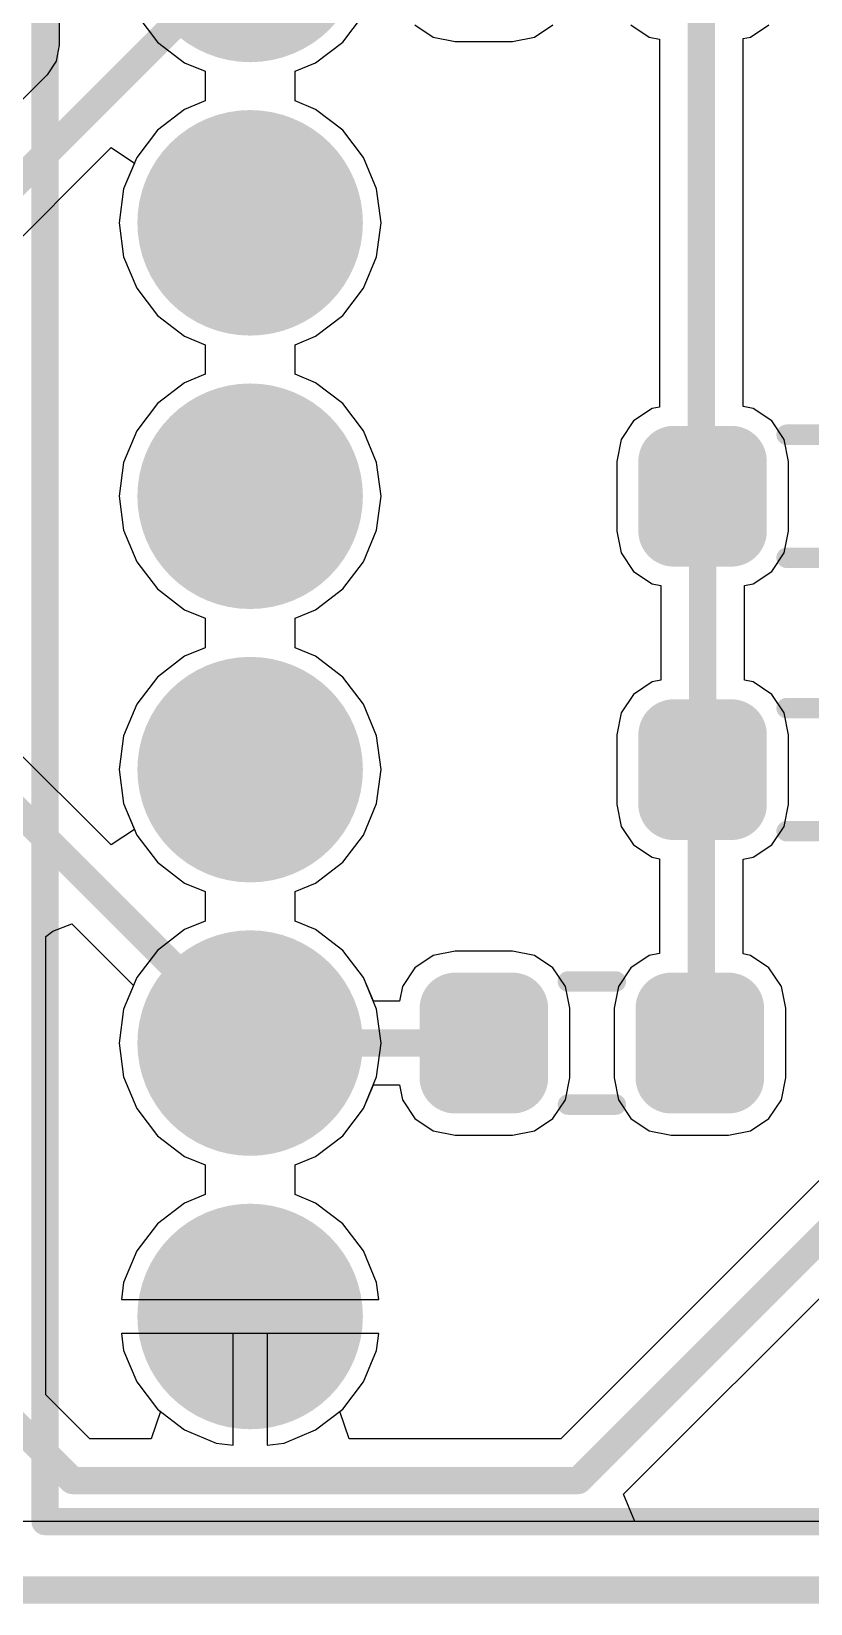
# Model space of a CAD drawing. Header units: millimetres. Extents: x -0.1 to 50.1, y -0.1 to 30.4.
# Drawn here: x 23.4 to 29.1, y -0.1 to 11.4 of the extents above; entities that cross this region are included whole.
import ezdxf

# ---------------------------------------------------------------- set-up
doc = ezdxf.new("R2010")
doc.units = ezdxf.units.MM
for name, color, linetype in [('BottomLayer', 5, 'Continuous'), ('BottomSolder', 6, 'Continuous'), ('Mechanical1', 6, 'Continuous'), ('MultiLayer', 9, 'Continuous'), ('TopLayer', 1, 'Continuous'), ('TopOverlay', 2, 'Continuous'), ('TopSolder', 216, 'Continuous')]:
    doc.layers.add(name, color=color, linetype=linetype)

msp = doc.modelspace()

# ---------------------------------------------------------------- linework, layer by layer
at = {"layer": 'BottomLayer'}
for p, q in [((23.60587608, 11.30001296), (23.60587608, 14.37329866)), ((24.17017772, 11.52090406), (24.32245326, 11.3224564)), ((25.67754326, 11.3224564), (25.8298188, 11.52090406)), ((23.5825919, 11.1829469), (23.60587862, 11.30000026)), ((23.60587862, 11.30000026), (23.60587608, 11.30001296)), ((24.32245326, 11.3224564), (24.52090092, 11.17018086)), ((25.4790956, 11.17018086), (25.67754326, 11.3224564)), ((23.51628774, 11.08371164), (23.5825919, 11.1829469)), ((24.52090092, 11.17018086), (24.67043834, 11.10824042)), ((25.32955818, 11.10824042), (25.4790956, 11.17018086)), ((21.01628766, 8.58371156), (23.51628012, 11.08370656)), ((23.51628012, 11.08370656), (23.51628774, 11.08371164)), ((24.67043834, 11.10824042), (24.67043834, 10.8917613)), ((25.32955818, 10.8917613), (25.32955818, 11.10824042)), ((24.52090092, 10.82982086), (24.32245326, 10.67754532)), ((24.67043834, 10.8917613), (24.52090092, 10.82982086)), ((25.4790956, 10.82982086), (25.32955818, 10.8917613)), ((25.67754326, 10.67754532), (25.4790956, 10.82982086)), ((24.32245326, 10.67754532), (24.17017772, 10.47909766)), ((25.8298188, 10.47909766), (25.67754326, 10.67754532)), ((24.17017772, 10.47909766), (24.07445274, 10.2479983)), ((25.92554378, 10.2479983), (25.8298188, 10.47909766)), ((24.07445274, 10.2479983), (24.04180358, 10.00000032)), ((25.95819294, 10.00000032), (25.92554378, 10.2479983)), ((24.04180358, 10.00000032), (24.07445274, 9.752002339999999)), ((25.92554378, 9.752002339999999), (25.95819294, 10.00000032)), ((24.07445274, 9.752002339999999), (24.17017772, 9.52090298)), ((25.8298188, 9.52090298), (25.92554378, 9.752002339999999)), ((24.17017772, 9.52090298), (24.32245326, 9.32245532)), ((25.67754326, 9.32245532), (25.8298188, 9.52090298)), ((24.32245326, 9.32245532), (24.52090092, 9.17017978)), ((25.4790956, 9.17017978), (25.67754326, 9.32245532)), ((24.52090092, 9.17017978), (24.67043834, 9.10823934)), ((24.67043834, 9.10823934), (24.67043834, 8.89176022)), ((25.32955818, 9.10823934), (25.4790956, 9.17017978)), ((25.32955818, 8.89176022), (25.32955818, 9.10823934)), ((24.67043834, 8.89176022), (24.52090092, 8.82981978)), ((25.4790956, 8.82981978), (25.32955818, 8.89176022)), ((24.52090092, 8.82981978), (24.32245326, 8.67754424)), ((25.67754326, 8.67754424), (25.4790956, 8.82981978)), ((24.32245326, 8.67754424), (24.17017772, 8.47909658)), ((25.8298188, 8.47909658), (25.67754326, 8.67754424)), ((24.17017772, 8.47909658), (24.07445274, 8.24799722)), ((25.92554378, 8.24799722), (25.8298188, 8.47909658)), ((24.07445274, 8.24799722), (24.04180358, 7.999999239999999)), ((25.95819294, 7.999999239999999), (25.92554378, 8.24799722)), ((24.04180358, 7.999999239999999), (24.07445274, 7.752001259999999)), ((25.92554378, 7.752001259999999), (25.95819294, 7.999999239999999)), ((24.07445274, 7.752001259999999), (24.17017772, 7.520901899999999)), ((25.8298188, 7.520901899999999), (25.92554378, 7.752001259999999)), ((24.17017772, 7.520901899999999), (24.32245326, 7.322454239999999)), ((25.67754326, 7.322454239999999), (25.8298188, 7.520901899999999)), ((24.32245326, 7.322454239999999), (24.52090092, 7.170178699999999)), ((25.4790956, 7.170178699999999), (25.67754326, 7.322454239999999)), ((24.52090092, 7.170178699999999), (24.67043834, 7.108238259999999)), ((25.32955818, 7.108238259999999), (25.4790956, 7.170178699999999)), ((24.67043834, 7.108238259999999), (24.67043834, 6.89175914)), ((25.32955818, 6.89175914), (25.32955818, 7.108238259999999)), ((24.52090092, 6.829818699999999), (24.32245326, 6.67754316)), ((24.67043834, 6.89175914), (24.52090092, 6.829818699999999)), ((25.4790956, 6.829818699999999), (25.32955818, 6.89175914)), ((25.67754326, 6.67754316), (25.4790956, 6.829818699999999)), ((24.32245326, 6.67754316), (24.17017772, 6.4790955)), ((25.8298188, 6.4790955), (25.67754326, 6.67754316)), ((24.17017772, 6.4790955), (24.07445274, 6.24799614)), ((25.92554378, 6.24799614), (25.8298188, 6.4790955)), ((24.07445274, 6.24799614), (24.04180358, 5.99999816)), ((25.95819294, 5.99999816), (25.92554378, 6.24799614)), ((24.04180358, 5.99999816), (24.07445274, 5.75200018)), ((25.92554378, 5.75200018), (25.95819294, 5.99999816)), ((24.07445274, 5.75200018), (24.17017772, 5.52090082)), ((25.8298188, 5.52090082), (25.92554378, 5.75200018)), ((24.17017772, 5.52090082), (24.32245326, 5.322453159999999)), ((25.67754326, 5.322453159999999), (25.8298188, 5.52090082)), ((24.32245326, 5.322453159999999), (24.52090092, 5.17017762)), ((25.4790956, 5.17017762), (25.67754326, 5.322453159999999)), ((24.52090092, 5.17017762), (24.67043834, 5.10823718)), ((24.67043834, 5.10823718), (24.67043834, 4.89175806)), ((25.32955818, 5.10823718), (25.4790956, 5.17017762)), ((25.32955818, 4.89175806), (25.32955818, 5.10823718)), ((24.67043834, 4.89175806), (24.52090092, 4.829817619999999)), ((25.4790956, 4.829817619999999), (25.32955818, 4.89175806)), ((24.52090092, 4.829817619999999), (24.32245326, 4.677542079999999)), ((25.67754326, 4.677542079999999), (25.4790956, 4.829817619999999)), ((24.32245326, 4.677542079999999), (24.17017772, 4.47909442)), ((25.8298188, 4.47909442), (25.67754326, 4.677542079999999)), ((24.17017772, 4.47909442), (24.07445274, 4.24799506)), ((25.92554378, 4.24799506), (25.8298188, 4.47909442)), ((24.07445274, 4.24799506), (24.04180358, 3.99999708)), ((25.95819294, 3.99999708), (25.92554378, 4.24799506)), ((24.04180358, 3.99999708), (24.07445274, 3.7519991)), ((25.92554378, 3.7519991), (25.95819294, 3.99999708)), ((24.07445274, 3.7519991), (24.17017772, 3.52089974)), ((25.8298188, 3.52089974), (25.92554378, 3.7519991)), ((24.17017772, 3.52089974), (24.32245326, 3.32245208)), ((25.67754326, 3.32245208), (25.8298188, 3.52089974)), ((24.32245326, 3.32245208), (24.52090092, 3.170176539999999)), ((25.4790956, 3.170176539999999), (25.67754326, 3.32245208)), ((24.52090092, 3.170176539999999), (24.67043834, 3.1082361)), ((24.67043834, 3.1082361), (24.67043834, 2.89175698)), ((25.32955818, 3.1082361), (25.4790956, 3.170176539999999)), ((25.32955818, 2.89175698), (25.32955818, 3.1082361)), ((24.67043834, 2.89175698), (24.52090092, 2.82981654)), ((25.4790956, 2.82981654), (25.32955818, 2.89175698)), ((24.52090092, 2.82981654), (24.32245326, 2.677541)), ((25.67754326, 2.677541), (25.4790956, 2.82981654)), ((24.32245326, 2.677541), (24.17017772, 2.47909334)), ((25.8298188, 2.47909334), (25.67754326, 2.677541)), ((24.17017772, 2.47909334), (24.07445274, 2.24799398)), ((25.92554378, 2.24799398), (25.8298188, 2.47909334)), ((24.07445274, 2.24799398), (24.05826024, 2.12499448)), ((25.94173628, 2.12499448), (25.92554378, 2.24799398)), ((24.05826024, 2.12499448), (25.94173628, 2.12499448)), ((24.87499978, 1.87499752), (24.05826024, 1.87499752)), ((24.05826024, 1.87499752), (24.07445274, 1.75199802)), ((24.87499978, 1.05825798), (24.87499978, 1.87499752)), ((25.94173628, 1.87499752), (25.12499674, 1.87499752)), ((25.12499674, 1.87499752), (25.12499674, 1.05825798)), ((25.92554378, 1.75199802), (25.94173628, 1.87499752)), ((24.07445274, 1.75199802), (24.17017772, 1.52089866)), ((25.8298188, 1.52089866), (25.92554378, 1.75199802)), ((24.17017772, 1.52089866), (24.32245326, 1.322451)), ((25.67754326, 1.322451), (25.8298188, 1.52089866)), ((24.32245326, 1.322451), (24.52090092, 1.17017546)), ((25.4790956, 1.17017546), (25.67754326, 1.322451)), ((24.52090092, 1.17017546), (24.75200028, 1.07445048)), ((25.24799624, 1.07445048), (25.4790956, 1.17017546)), ((24.75200028, 1.07445048), (24.87499978, 1.05825798)), ((25.12499674, 1.05825798), (25.24799624, 1.07445048)), ((49.50000006, 0.499999), (0.499999, 0.499999))]:
    msp.add_line(p, q, dxfattribs=at)
at = {"layer": 'BottomLayer', "const_width": 0.7499985}
for points in [[(24.62499774, 12.0000014, 1), (25.37499878, 12.0000014, 1)], [(24.62499774, 10.00000032, 1), (25.37499878, 10.00000032, 1)], [(24.62499774, 7.999999239999999, 1), (25.37499878, 7.999999239999999, 1)], [(24.62499774, 5.99999816, 1), (25.37499878, 5.99999816, 1)], [(24.62499774, 3.99999708, 1), (25.37499878, 3.99999708, 1)], [(24.62499774, 1.999996, 1), (25.37499878, 1.999996, 1)]]:
    msp.add_lwpolyline(points, format="xyb", close=True, dxfattribs=at)
at = {"layer": 'BottomSolder', "const_width": 0.8249996199999998}
for points in [[(24.58749718, 12.0000014, 1), (25.41249934, 12.0000014, 1)], [(24.58749718, 10.00000032, 1), (25.41249934, 10.00000032, 1)], [(24.58749718, 7.999999239999999, 1), (25.41249934, 7.999999239999999, 1)], [(24.58749718, 5.99999816, 1), (25.41249934, 5.99999816, 1)], [(24.58749718, 3.99999708, 1), (25.41249934, 3.99999708, 1)], [(24.58749718, 1.999996, 1), (25.41249934, 1.999996, 1)]]:
    msp.add_lwpolyline(points, format="xyb", close=True, dxfattribs=at)
at = {"layer": 'Mechanical1', "const_width": 0.1999996}
msp.add_lwpolyline([(0, 0), (49.99999905999999, 0)], dxfattribs=at)
at = {"layer": 'MultiLayer', "const_width": 0.7499985}
for points in [[(24.62499774, 12.0000014, 1), (25.37499878, 12.0000014, 1)], [(24.62499774, 10.00000032, 1), (25.37499878, 10.00000032, 1)], [(24.62499774, 7.999999239999999, 1), (25.37499878, 7.999999239999999, 1)], [(24.62499774, 5.99999816, 1), (25.37499878, 5.99999816, 1)], [(24.62499774, 3.99999708, 1), (25.37499878, 3.99999708, 1)], [(24.62499774, 1.999996, 1), (25.37499878, 1.999996, 1)]]:
    msp.add_lwpolyline(points, format="xyb", close=True, dxfattribs=at)
at = {"layer": 'TopLayer'}
for p, q in [((25.67754326, 11.3224564), (25.8298188, 11.52090406)), ((26.20440784, 11.4494056), (26.34002606, 11.35878856)), ((27.07997378, 11.35878856), (27.215592, 11.4494056)), ((27.78440976, 11.4494056), (27.92002798, 11.35878856)), ((28.6599757, 11.35878856), (28.79559392, 11.4494056)), ((25.4790956, 11.17018086), (25.67754326, 11.3224564)), ((26.34002606, 11.35878856), (26.50000034, 11.32696744)), ((26.50000034, 11.32696744), (26.9199995, 11.32696744)), ((26.9199995, 11.32696744), (27.07997378, 11.35878856)), ((27.92002798, 11.35878856), (27.99412232, 11.34404894)), ((27.99412232, 11.34404894), (27.99412232, 8.65196898)), ((28.60587624, 11.34802658), (28.6599757, 11.35878856)), ((28.60587624, 8.65594916), (28.60587624, 11.34802658)), ((25.32955818, 11.10824042), (25.4790956, 11.17018086)), ((25.32955818, 10.8917613), (25.32955818, 11.10824042)), ((25.4790956, 10.82982086), (25.32955818, 10.8917613)), ((25.67754326, 10.67754532), (25.4790956, 10.82982086)), ((25.8298188, 10.47909766), (25.67754326, 10.67754532)), ((22.01628566, 8.58371156), (23.9834166, 10.5508425)), ((23.9834166, 10.5508425), (24.15296922, 10.43755088)), ((25.92554378, 10.2479983), (25.8298188, 10.47909766)), ((24.15296922, 10.43755088), (24.07445274, 10.2479983)), ((24.07445274, 10.2479983), (24.04180358, 10.00000032)), ((25.95819294, 10.00000032), (25.92554378, 10.2479983)), ((24.04180358, 10.00000032), (24.07445274, 9.752002339999999)), ((25.92554378, 9.752002339999999), (25.95819294, 10.00000032)), ((24.07445274, 9.752002339999999), (24.17017772, 9.52090298)), ((25.8298188, 9.52090298), (25.92554378, 9.752002339999999)), ((24.17017772, 9.52090298), (24.32245326, 9.32245532)), ((25.67754326, 9.32245532), (25.8298188, 9.52090298)), ((24.32245326, 9.32245532), (24.52090092, 9.17017978)), ((25.4790956, 9.17017978), (25.67754326, 9.32245532)), ((24.52090092, 9.17017978), (24.67043834, 9.10823934)), ((24.67043834, 9.10823934), (24.67043834, 8.89176022)), ((25.32955818, 9.10823934), (25.4790956, 9.17017978)), ((25.32955818, 8.89176022), (25.32955818, 9.10823934)), ((24.67043834, 8.89176022), (24.52090092, 8.82981978)), ((25.4790956, 8.82981978), (25.32955818, 8.89176022)), ((24.52090092, 8.82981978), (24.32245326, 8.67754424)), ((25.67754326, 8.67754424), (25.4790956, 8.82981978)), ((24.32245326, 8.67754424), (24.17017772, 8.47909658)), ((25.8298188, 8.47909658), (25.67754326, 8.67754424)), ((27.9400254, 8.641209539999998), (27.80440718, 8.550592499999999)), ((27.99412232, 8.65196898), (27.9400254, 8.641209539999998)), ((28.67997312, 8.641209539999998), (28.60587624, 8.65594916)), ((28.81559134, 8.550592499999999), (28.67997312, 8.641209539999998)), ((27.80440718, 8.550592499999999), (27.71379014, 8.41497428)), ((28.90620838, 8.41497428), (28.81559134, 8.550592499999999)), ((24.17017772, 8.47909658), (24.07445274, 8.24799722)), ((25.92554378, 8.24799722), (25.8298188, 8.47909658)), ((27.71379014, 8.41497428), (27.68196902, 8.254999999999999)), ((28.9380295, 8.254999999999999), (28.90620838, 8.41497428)), ((24.07445274, 8.24799722), (24.04180358, 7.999999239999999)), ((25.95819294, 7.999999239999999), (25.92554378, 8.24799722)), ((27.68196902, 8.254999999999999), (27.68196902, 7.74499848)), ((28.9380295, 7.74499848), (28.9380295, 8.254999999999999)), ((24.04180358, 7.999999239999999), (24.07445274, 7.752001259999999)), ((25.92554378, 7.752001259999999), (25.95819294, 7.999999239999999)), ((24.07445274, 7.752001259999999), (24.17017772, 7.520901899999999)), ((25.8298188, 7.520901899999999), (25.92554378, 7.752001259999999)), ((27.68196902, 7.74499848), (27.71379014, 7.5850242)), ((28.90620838, 7.5850242), (28.9380295, 7.74499848)), ((24.17017772, 7.520901899999999), (24.32245326, 7.322454239999999)), ((25.67754326, 7.322454239999999), (25.8298188, 7.520901899999999)), ((27.71379014, 7.5850242), (27.80440718, 7.449405979999999)), ((28.81559134, 7.449405979999999), (28.90620838, 7.5850242)), ((27.80440718, 7.449405979999999), (27.9400254, 7.358788939999999)), ((28.67997312, 7.358788939999999), (28.81559134, 7.449405979999999)), ((24.32245326, 7.322454239999999), (24.52090092, 7.170178699999999)), ((25.4790956, 7.170178699999999), (25.67754326, 7.322454239999999)), ((27.9400254, 7.358788939999999), (28.0041223, 7.346038139999999)), ((28.0041223, 7.346038139999999), (28.0041223, 6.653961799999999)), ((28.61587622, 7.346038139999999), (28.67997312, 7.358788939999999)), ((28.61587622, 6.653961799999999), (28.61587622, 7.346038139999999)), ((24.52090092, 7.170178699999999), (24.67043834, 7.108238259999999)), ((25.32955818, 7.108238259999999), (25.4790956, 7.170178699999999)), ((24.67043834, 7.108238259999999), (24.67043834, 6.89175914)), ((25.32955818, 6.89175914), (25.32955818, 7.108238259999999)), ((24.52090092, 6.829818699999999), (24.32245326, 6.67754316)), ((24.67043834, 6.89175914), (24.52090092, 6.829818699999999)), ((25.4790956, 6.829818699999999), (25.32955818, 6.89175914)), ((25.67754326, 6.67754316), (25.4790956, 6.829818699999999)), ((24.32245326, 6.67754316), (24.17017772, 6.4790955)), ((25.8298188, 6.4790955), (25.67754326, 6.67754316)), ((27.9400254, 6.641210999999999), (27.80440718, 6.55059396)), ((28.0041223, 6.653961799999999), (27.9400254, 6.641210999999999)), ((28.67997312, 6.641210999999999), (28.61587622, 6.653961799999999)), ((28.81559134, 6.55059396), (28.67997312, 6.641210999999999)), ((24.17017772, 6.4790955), (24.07445274, 6.24799614)), ((25.92554378, 6.24799614), (25.8298188, 6.4790955)), ((27.80440718, 6.55059396), (27.71379014, 6.41497574)), ((28.90620838, 6.41497574), (28.81559134, 6.55059396)), ((27.71379014, 6.41497574), (27.68196902, 6.25500146)), ((28.9380295, 6.25500146), (28.90620838, 6.41497574)), ((23.9834166, 5.44915598), (23.21628326, 6.21628932)), ((24.07445274, 6.24799614), (24.04180358, 5.99999816)), ((25.95819294, 5.99999816), (25.92554378, 6.24799614)), ((27.68196902, 6.25500146), (27.68196902, 5.74499994)), ((28.9380295, 5.74499994), (28.9380295, 6.25500146)), ((24.04180358, 5.99999816), (24.07445274, 5.75200018)), ((25.92554378, 5.75200018), (25.95819294, 5.99999816)), ((24.07445274, 5.75200018), (24.15296922, 5.5624476)), ((25.8298188, 5.52090082), (25.92554378, 5.75200018)), ((27.68196902, 5.74499994), (27.71379014, 5.585025659999999)), ((28.90620838, 5.585025659999999), (28.9380295, 5.74499994)), ((24.15296922, 5.5624476), (23.9834166, 5.44915598)), ((25.67754326, 5.322453159999999), (25.8298188, 5.52090082)), ((27.71379014, 5.585025659999999), (27.80440718, 5.44940744)), ((28.81559134, 5.44940744), (28.90620838, 5.585025659999999)), ((27.80440718, 5.44940744), (27.9400254, 5.358790399999999)), ((28.67997312, 5.358790399999999), (28.81559134, 5.44940744)), ((25.4790956, 5.17017762), (25.67754326, 5.322453159999999)), ((27.9400254, 5.358790399999999), (27.99412232, 5.34803096)), ((27.99412232, 5.34803096), (27.99412232, 4.65594954)), ((28.60587624, 5.34405078), (28.67997312, 5.358790399999999)), ((28.60587624, 4.651971899999999), (28.60587624, 5.34405078)), ((25.32955818, 5.10823718), (25.4790956, 5.17017762)), ((25.32955818, 4.89175806), (25.32955818, 5.10823718)), ((23.5556298, 4.81887276), (23.69548728, 4.871930819999999)), ((23.69548728, 4.871930819999999), (24.14620266, 4.42121544)), ((25.4790956, 4.829817619999999), (25.32955818, 4.89175806)), ((23.50587628, 4.778697579999999), (23.5556298, 4.81887276)), ((23.50587628, 1.42670022), (23.50587628, 4.778697579999999)), ((25.67754326, 4.677542079999999), (25.4790956, 4.829817619999999)), ((25.8298188, 4.47909442), (25.67754326, 4.677542079999999)), ((26.34002606, 4.64120992), (26.20440784, 4.550592879999999)), ((26.50000034, 4.67303104), (26.34002606, 4.64120992)), ((26.9199995, 4.67303104), (26.50000034, 4.67303104)), ((27.07997378, 4.64120992), (26.9199995, 4.67303104)), ((27.215592, 4.550592879999999), (27.07997378, 4.64120992)), ((27.92002798, 4.64120992), (27.78440976, 4.550592879999999)), ((27.99412232, 4.65594954), (27.92002798, 4.64120992)), ((28.6599757, 4.64120992), (28.60587624, 4.651971899999999)), ((28.79559392, 4.550592879999999), (28.6599757, 4.64120992)), ((26.20440784, 4.550592879999999), (26.1137908, 4.414974659999999)), ((27.30620904, 4.414974659999999), (27.215592, 4.550592879999999)), ((27.78440976, 4.550592879999999), (27.69379272, 4.414974659999999)), ((28.88621096, 4.414974659999999), (28.79559392, 4.550592879999999)), ((24.14620266, 4.42121544), (24.07445274, 4.24799506)), ((25.90156872, 4.30587658), (25.8298188, 4.47909442)), ((26.1137908, 4.414974659999999), (26.09208904, 4.30587658)), ((27.33803016, 4.255000379999999), (27.30620904, 4.414974659999999)), ((27.69379272, 4.414974659999999), (27.6619716, 4.255000379999999)), ((28.91803208, 4.255000379999999), (28.88621096, 4.414974659999999)), ((26.09208904, 4.30587658), (25.90156872, 4.30587658)), ((27.33803016, 3.74499886), (27.33803016, 4.255000379999999)), ((27.6619716, 4.255000379999999), (27.6619716, 3.74499886)), ((28.91803208, 3.74499886), (28.91803208, 4.255000379999999)), ((24.07445274, 4.24799506), (24.04180358, 3.99999708)), ((24.04180358, 3.99999708), (24.07445274, 3.7519991)), ((24.07445274, 3.7519991), (24.17017772, 3.52089974)), ((25.8298188, 3.52089974), (25.90157126, 3.69412266)), ((25.90157126, 3.69412266), (26.09208904, 3.69412266)), ((26.09208904, 3.69412266), (26.1137908, 3.58502458)), ((27.30620904, 3.58502458), (27.33803016, 3.74499886)), ((27.6619716, 3.74499886), (27.69379272, 3.58502458)), ((28.88621096, 3.58502458), (28.91803208, 3.74499886)), ((26.1137908, 3.58502458), (26.20440784, 3.44940636)), ((27.215592, 3.44940636), (27.30620904, 3.58502458)), ((27.69379272, 3.58502458), (27.78440976, 3.44940636)), ((28.79559392, 3.44940636), (28.88621096, 3.58502458)), ((24.17017772, 3.52089974), (24.32245326, 3.32245208)), ((25.67754326, 3.32245208), (25.8298188, 3.52089974)), ((26.20440784, 3.44940636), (26.34002606, 3.35878932)), ((26.34002606, 3.35878932), (26.50000034, 3.3269682)), ((26.9199995, 3.3269682), (27.07997378, 3.35878932)), ((27.07997378, 3.35878932), (27.215592, 3.44940636)), ((29.58412422, 3.416698779999999), (27.2733008, 1.1058779)), ((27.78440976, 3.44940636), (27.92002798, 3.35878932)), ((27.92002798, 3.35878932), (28.08000226, 3.3269682)), ((28.50000142, 3.3269682), (28.6599757, 3.35878932)), ((28.6599757, 3.35878932), (28.79559392, 3.44940636)), ((24.32245326, 3.32245208), (24.52090092, 3.170176539999999)), ((25.4790956, 3.170176539999999), (25.67754326, 3.32245208)), ((26.50000034, 3.3269682), (26.9199995, 3.3269682)), ((28.08000226, 3.3269682), (28.50000142, 3.3269682)), ((24.52090092, 3.170176539999999), (24.67043834, 3.1082361)), ((24.67043834, 3.1082361), (24.67043834, 2.89175698)), ((25.32955818, 3.1082361), (25.4790956, 3.170176539999999)), ((25.32955818, 2.89175698), (25.32955818, 3.1082361)), ((27.73257598, 0.6999985999999999), (30.10628218, 3.07370734)), ((24.67043834, 2.89175698), (24.52090092, 2.82981654)), ((25.4790956, 2.82981654), (25.32955818, 2.89175698)), ((24.52090092, 2.82981654), (24.32245326, 2.677541)), ((25.67754326, 2.677541), (25.4790956, 2.82981654)), ((24.32245326, 2.677541), (24.17017772, 2.47909334)), ((25.8298188, 2.47909334), (25.67754326, 2.677541)), ((24.17017772, 2.47909334), (24.07445274, 2.24799398)), ((25.92554378, 2.24799398), (25.8298188, 2.47909334)), ((24.07445274, 2.24799398), (24.05826024, 2.12499448)), ((25.94173628, 2.12499448), (25.92554378, 2.24799398)), ((24.05826024, 2.12499448), (25.94173628, 2.12499448)), ((25.94173628, 1.87499752), (24.05826024, 1.87499752)), ((24.05826024, 1.87499752), (24.07445274, 1.75199802)), ((25.92554378, 1.75199802), (25.94173628, 1.87499752)), ((24.07445274, 1.75199802), (24.17017772, 1.52089866)), ((25.8298188, 1.52089866), (25.92554378, 1.75199802)), ((24.17017772, 1.52089866), (24.32245326, 1.322451)), ((25.67754326, 1.322451), (25.8298188, 1.52089866)), ((23.8266986, 1.1058779), (23.50587628, 1.42670022)), ((24.34405088, 1.3058775), (24.27615922, 1.1058779)), ((24.32245326, 1.322451), (24.34405088, 1.3058775)), ((25.65594564, 1.3058775), (25.67754326, 1.322451)), ((25.7238373, 1.1058779), (25.65594564, 1.3058775)), ((24.27615922, 1.1058779), (23.8266986, 1.1058779)), ((27.2733008, 1.1058779), (25.7238373, 1.1058779)), ((27.81542062, 0.499999), (27.73257598, 0.6999985999999999)), ((49.50000006, 0.499999), (27.81542062, 0.499999))]:
    msp.add_line(p, q, dxfattribs=at)
for points, const_width in [([(24.62499774, 12.0000014, 1), (25.37499878, 12.0000014, 1)], 0.7499985), ([(24.62499774, 10.00000032, 1), (25.37499878, 10.00000032, 1)], 0.7499985), ([(24.62499774, 7.999999239999999, 1), (25.37499878, 7.999999239999999, 1)], 0.7499985), ([(27.99500116, 8.254999999999999, 1), (28.2049982, 8.254999999999999, 1)], 0.20999958), ([(28.41500032, 8.254999999999999, 1), (28.62499736, 8.254999999999999, 1)], 0.20999958), ([(28.24999938, 8.00999922, 1), (28.34999918, 8.00999922, 1)], 0.0999998), ([(28.24999938, 8.00999922, 1), (28.34999918, 8.00999922, 1)], 0.0999998), ([(28.25999936, 7.999999239999999, 1), (28.35999916, 7.999999239999999, 1)], 0.0999998), ([(28.25999936, 7.999999239999999, 1), (28.35999916, 7.999999239999999, 1)], 0.0999998), ([(27.99500116, 7.74499848, 1), (28.2049982, 7.74499848, 1)], 0.20999958), ([(28.41500032, 7.74499848, 1), (28.62499736, 7.74499848, 1)], 0.20999958), ([(24.62499774, 5.99999816, 1), (25.37499878, 5.99999816, 1)], 0.7499985), ([(27.99500116, 6.25500146, 1), (28.2049982, 6.25500146, 1)], 0.20999958), ([(28.41500032, 6.25500146, 1), (28.62499736, 6.25500146, 1)], 0.20999958), ([(28.25999936, 6.000000699999999, 1), (28.35999916, 6.000000699999999, 1)], 0.0999998), ([(28.25999936, 6.000000699999999, 1), (28.35999916, 6.000000699999999, 1)], 0.0999998), ([(28.24999938, 5.990000719999999, 1), (28.34999918, 5.990000719999999, 1)], 0.0999998), ([(28.24999938, 5.990000719999999, 1), (28.34999918, 5.990000719999999, 1)], 0.0999998), ([(27.99500116, 5.74499994, 1), (28.2049982, 5.74499994, 1)], 0.20999958), ([(28.41500032, 5.74499994, 1), (28.62499736, 5.74499994, 1)], 0.20999958), ([(24.62499774, 3.99999708, 1), (25.37499878, 3.99999708, 1)], 0.7499985), ([(26.39500182, 4.255000379999999, 1), (26.60499886, 4.255000379999999, 1)], 0.20999958), ([(26.81500098, 4.255000379999999, 1), (27.02499802, 4.255000379999999, 1)], 0.20999958), ([(27.97500374, 4.255000379999999, 1), (28.18500078, 4.255000379999999, 1)], 0.20999958), ([(28.3950029, 4.255000379999999, 1), (28.60499994, 4.255000379999999, 1)], 0.20999958), ([(24.94999836, 3.99999708, 1), (25.04999816, 3.99999708, 1)], 0.0999998), ([(24.94999836, 3.99999708, 1), (25.04999816, 3.99999708, 1)], 0.0999998), ([(24.9500009, 3.99999962, 1), (25.0500007, 3.99999962, 1)], 0.0999998), ([(24.9500009, 3.99999962, 1), (25.0500007, 3.99999962, 1)], 0.0999998), ([(26.66000002, 3.99999962, 1), (26.75999982, 3.99999962, 1)], 0.0999998), ([(28.24000194, 3.99999962, 1), (28.34000174, 3.99999962, 1)], 0.0999998), ([(28.24999938, 4.00999706, 1), (28.34999918, 4.00999706, 1)], 0.0999998), ([(28.24999938, 4.00999706, 1), (28.34999918, 4.00999706, 1)], 0.0999998), ([(26.39500182, 3.74499886, 1), (26.60499886, 3.74499886, 1)], 0.20999958), ([(26.81500098, 3.74499886, 1), (27.02499802, 3.74499886, 1)], 0.20999958), ([(27.97500374, 3.74499886, 1), (28.18500078, 3.74499886, 1)], 0.20999958), ([(28.3950029, 3.74499886, 1), (28.60499994, 3.74499886, 1)], 0.20999958), ([(24.62499774, 1.999996, 1), (25.37499878, 1.999996, 1)], 0.7499985), ([(23.64999842, 0.8000009399999999, 1), (23.74999822, 0.8000009399999999, 1)], 0.0999998), ([(23.64999842, 0.8000009399999999, 1), (23.74999822, 0.8000009399999999, 1)], 0.0999998), ([(27.35000118, 0.8000009399999999, 1), (27.45000098, 0.8000009399999999, 1)], 0.0999998), ([(27.35000118, 0.8000009399999999, 1), (27.45000098, 0.8000009399999999, 1)], 0.0999998)]:
    msp.add_lwpolyline(points, format="xyb", close=True, dxfattribs=dict(at, const_width=const_width))
at = {"layer": 'TopLayer', "const_width": 0.1999996}
for points in [[(21.79999704, 8.80000018), (24.99999826, 12.0000014)], [(28.29999928, 8.00999922), (28.29999928, 11.99000142)], [(28.29999928, 8.00999922), (28.30999926, 7.999999239999999)], [(28.30999926, 6.000000699999999), (28.30999926, 7.999999239999999)], [(22.99999464, 6.000000699999999), (24.99999826, 3.99999708)], [(28.29999928, 5.990000719999999), (28.30999926, 6.000000699999999)], [(28.29999928, 4.00999706), (28.29999928, 5.990000719999999)], [(24.99999826, 3.99999708), (25.0000008, 3.99999962)], [(25.0000008, 3.99999962), (26.70999992, 3.99999962)], [(28.29000184, 3.99999962), (28.29999928, 4.00999706)], [(27.40000108, 0.8000009399999999), (29.89000118, 3.290001039999999)], [(23.19999932, 1.29999994), (23.69999832, 0.8000009399999999)], [(23.69999832, 0.8000009399999999), (27.40000108, 0.8000009399999999)]]:
    msp.add_lwpolyline(points, dxfattribs=at)
at = {"layer": 'TopLayer'}
for points in [[(28.51999884, 8.464999579999999), (28.09999968, 8.464999579999999), (28.51999884, 7.5349989), (28.09999968, 7.5349989)], [(28.72999842, 8.254999999999999), (27.8900001, 8.254999999999999), (28.72999842, 7.74499848), (27.8900001, 7.74499848)], [(28.51999884, 6.46500104), (28.09999968, 6.46500104), (28.51999884, 5.53500036), (28.09999968, 5.53500036)], [(28.72999842, 6.25500146), (27.8900001, 6.25500146), (28.72999842, 5.74499994), (27.8900001, 5.74499994)], [(26.9199995, 4.46499996), (26.50000034, 4.46499996), (26.9199995, 3.53499928), (26.50000034, 3.53499928)], [(28.08000226, 3.53499928), (28.50000142, 3.53499928), (28.08000226, 4.46499996), (28.50000142, 4.46499996)], [(27.12999908, 4.255000379999999), (26.29000076, 4.255000379999999), (27.12999908, 3.74499886), (26.29000076, 3.74499886)], [(27.87000268, 3.74499886), (28.710001, 3.74499886), (27.87000268, 4.255000379999999), (28.710001, 4.255000379999999)]]:
    msp.add_solid(points, dxfattribs=at)
at = {"layer": 'TopOverlay'}
for points, const_width in [([(23.49999872, 0.50000154), (23.49999872, 21.50000018)], 0.1999996), ([(28.9249993, 8.44999834), (29.27500114, 8.44999834)], 0.1499997), ([(28.9249993, 7.55000014), (29.27500114, 7.55000014)], 0.1499997), ([(28.9249993, 6.449999800000001), (29.27500114, 6.449999800000001)], 0.1499997), ([(28.9249993, 5.5500016), (29.27500114, 5.5500016)], 0.1499997), ([(27.32499996, 4.44999872), (27.6750018, 4.44999872)], 0.1499997), ([(27.32499996, 3.55000052), (27.6750018, 3.55000052)], 0.1499997), ([(23.49999872, 0.50000154), (48.49999952, 0.50000154)], 0.1999996)]:
    msp.add_lwpolyline(points, dxfattribs=dict(at, const_width=const_width))
for points, const_width in [([(28.88749874, 8.44999834, 1), (28.96249986, 8.44999834, 1)], 0.07499858), ([(28.88749874, 7.55000014, 1), (28.96249986, 7.55000014, 1)], 0.07499858), ([(28.88749874, 6.449999800000001, 1), (28.96249986, 6.449999800000001, 1)], 0.07499858), ([(28.88749874, 5.5500016, 1), (28.96249986, 5.5500016, 1)], 0.07499858), ([(27.2874994, 4.44999872, 1), (27.36250052, 4.44999872, 1)], 0.07499858), ([(27.63750124, 4.44999872, 1), (27.71250236, 4.44999872, 1)], 0.07499858), ([(27.2874994, 3.55000052, 1), (27.36250052, 3.55000052, 1)], 0.07499858), ([(27.63750124, 3.55000052, 1), (27.71250236, 3.55000052, 1)], 0.07499858), ([(23.44999882, 0.50000154, 1), (23.54999862, 0.50000154, 1)], 0.0999998), ([(23.44999882, 0.50000154, 1), (23.54999862, 0.50000154, 1)], 0.0999998)]:
    msp.add_lwpolyline(points, format="xyb", close=True, dxfattribs=dict(at, const_width=const_width))
at = {"layer": 'TopSolder'}
for points, const_width in [([(24.58749718, 12.0000014, 1), (25.41249934, 12.0000014, 1)], 0.8249996199999998), ([(24.58749718, 10.00000032, 1), (25.41249934, 10.00000032, 1)], 0.8249996199999998), ([(24.58749718, 7.999999239999999, 1), (25.41249934, 7.999999239999999, 1)], 0.8249996199999998), ([(27.96999994, 8.254999999999999, 1), (28.22999942, 8.254999999999999, 1)], 0.25999948), ([(28.3899991, 8.254999999999999, 1), (28.64999858, 8.254999999999999, 1)], 0.25999948), ([(27.96999994, 7.74499848, 1), (28.22999942, 7.74499848, 1)], 0.25999948), ([(28.3899991, 7.74499848, 1), (28.64999858, 7.74499848, 1)], 0.25999948), ([(24.58749718, 5.99999816, 1), (25.41249934, 5.99999816, 1)], 0.8249996199999998), ([(27.96999994, 6.25500146, 1), (28.22999942, 6.25500146, 1)], 0.25999948), ([(28.3899991, 6.25500146, 1), (28.64999858, 6.25500146, 1)], 0.25999948), ([(27.96999994, 5.74499994, 1), (28.22999942, 5.74499994, 1)], 0.25999948), ([(28.3899991, 5.74499994, 1), (28.64999858, 5.74499994, 1)], 0.25999948), ([(24.58749718, 3.99999708, 1), (25.41249934, 3.99999708, 1)], 0.8249996199999998), ([(26.3700006, 4.255000379999999, 1), (26.63000008, 4.255000379999999, 1)], 0.25999948), ([(26.78999976, 4.255000379999999, 1), (27.04999924, 4.255000379999999, 1)], 0.25999948), ([(27.95000252, 4.255000379999999, 1), (28.210002, 4.255000379999999, 1)], 0.25999948), ([(28.37000168, 4.255000379999999, 1), (28.63000116, 4.255000379999999, 1)], 0.25999948), ([(26.3700006, 3.74499886, 1), (26.63000008, 3.74499886, 1)], 0.25999948), ([(26.78999976, 3.74499886, 1), (27.04999924, 3.74499886, 1)], 0.25999948), ([(27.95000252, 3.74499886, 1), (28.210002, 3.74499886, 1)], 0.25999948), ([(28.37000168, 3.74499886, 1), (28.63000116, 3.74499886, 1)], 0.25999948), ([(24.58749718, 1.999996, 1), (25.41249934, 1.999996, 1)], 0.8249996199999998)]:
    msp.add_lwpolyline(points, format="xyb", close=True, dxfattribs=dict(at, const_width=const_width))
for points in [[(28.51999884, 8.514999479999998), (28.09999968, 8.514999479999998), (28.51999884, 7.484998999999999), (28.09999968, 7.484998999999999)], [(28.77999832, 8.254999999999999), (27.8400002, 8.254999999999999), (28.77999832, 7.74499848), (27.8400002, 7.74499848)], [(28.51999884, 6.51500094), (28.09999968, 6.51500094), (28.51999884, 5.485000459999999), (28.09999968, 5.485000459999999)], [(28.77999832, 6.25500146), (27.8400002, 6.25500146), (28.77999832, 5.74499994), (27.8400002, 5.74499994)], [(26.9199995, 4.51499986), (26.50000034, 4.51499986), (26.9199995, 3.48499938), (26.50000034, 3.48499938)], [(28.08000226, 3.48499938), (28.50000142, 3.48499938), (28.08000226, 4.51499986), (28.50000142, 4.51499986)], [(27.17999898, 4.255000379999999), (26.24000086, 4.255000379999999), (27.17999898, 3.74499886), (26.24000086, 3.74499886)], [(27.82000278, 3.74499886), (28.7600009, 3.74499886), (27.82000278, 4.255000379999999), (28.7600009, 4.255000379999999)]]:
    msp.add_solid(points, dxfattribs=at)

doc.saveas('drawing.dxf')
